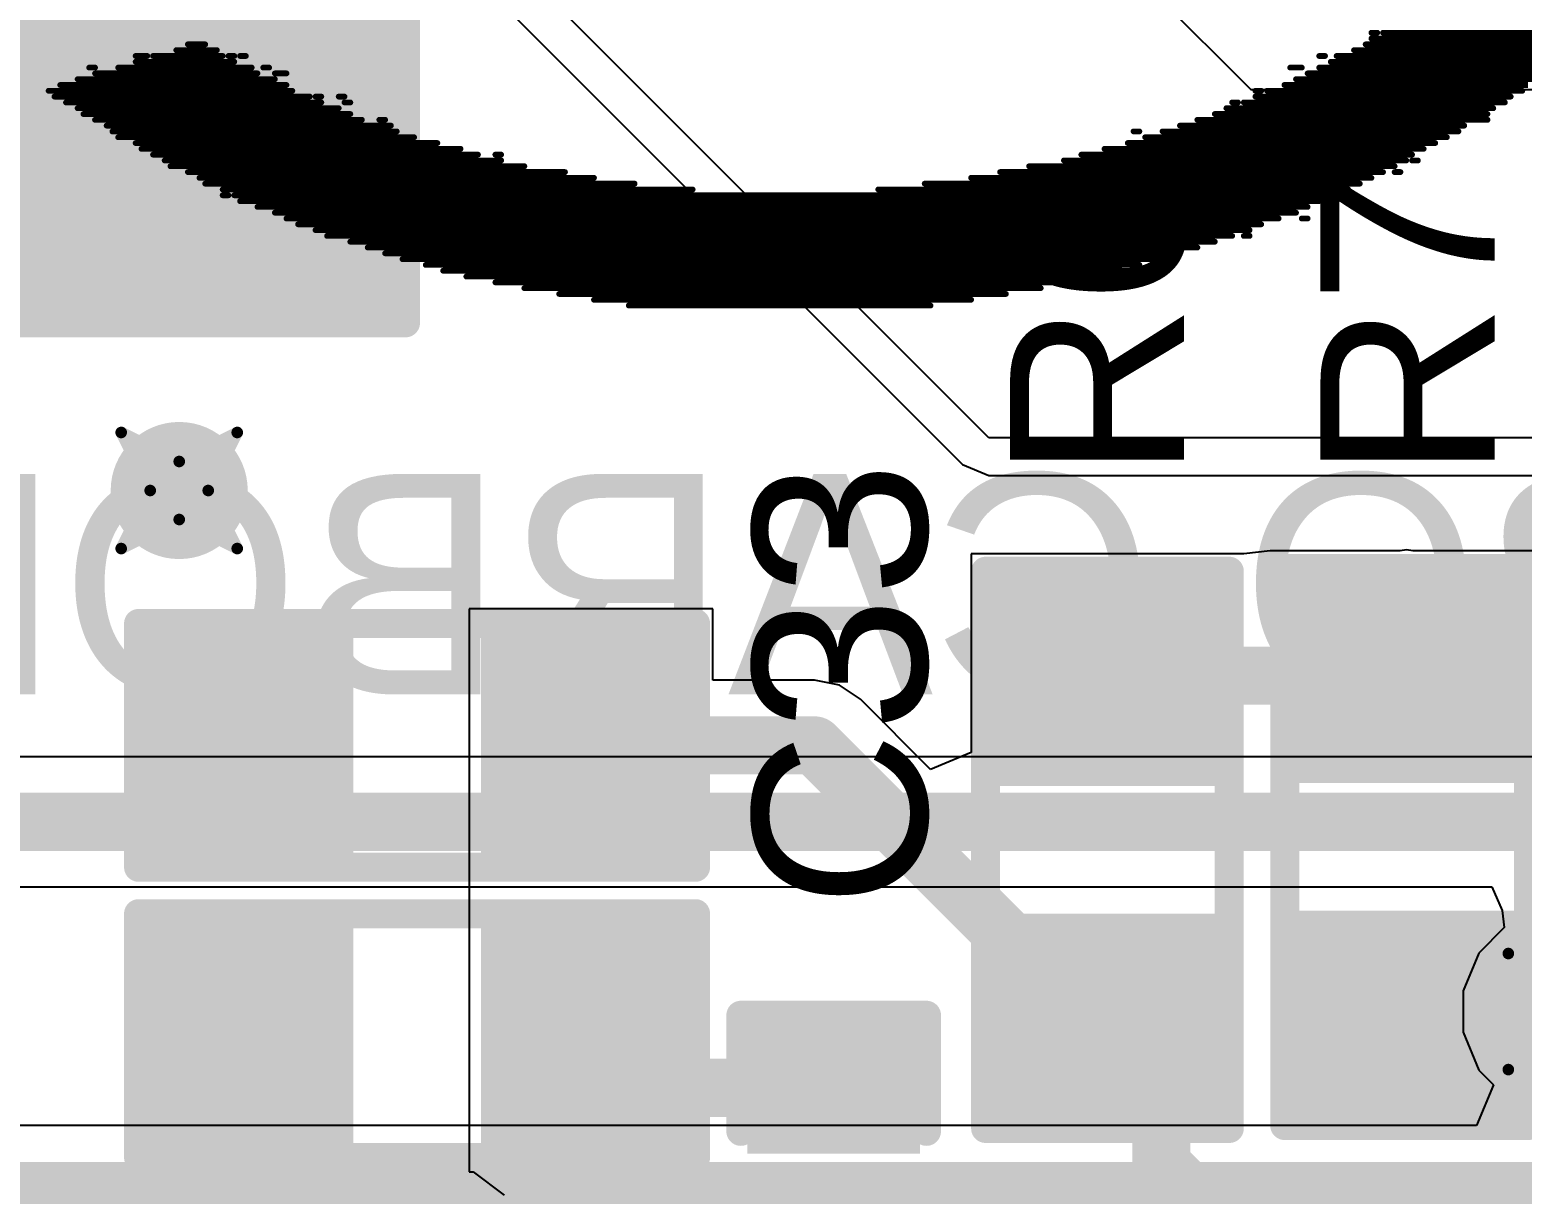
# Model space of a CAD drawing. Header units: inches. Extents: x -5 to 247, y -53 to 67.
# Drawn here: x 30.79 to 37.32, y -26.04 to -20.94 of the extents above; entities that cross this region are included whole.
import ezdxf

# ---------------------------------------------------------------- set-up
doc = ezdxf.new("R2010")
doc.units = ezdxf.units.IN
for name, color, linetype in [('Board Outline', 216, 'Continuous'), ('Bottom Layer', 5, 'Continuous'), ('Bottom Overlay', 54, 'Continuous'), ('Drill Drawing', 1, 'Continuous'), ('Top Layer', 1, 'Continuous'), ('Top Overlay', 2, 'Continuous'), ('Top Paste', 8, 'Continuous'), ('Top Solder', 216, 'Continuous'), ('Via Holes', 16, 'Continuous')]:
    doc.layers.add(name, color=color, linetype=linetype)
doc.styles.add('Arial', font='', dxfattribs={"height": 0.2})
doc.styles.get('Arial').set_extended_font_data('Arial')

# ---------------------------------------------------------------- blocks, each defined once
blk = doc.blocks.new('R___0603_19')
at = {"layer": 'Top Layer'}
for points in [[(-0.381, 0.4445), (-0.381, -0.4445), (-1.143, -0.4445), (-1.143, 0.4445)], [(1.143, 0.4445), (1.143, -0.4445), (0.381, -0.4445), (0.381, 0.4445)]]:
    blk.add_hatch(color=1, dxfattribs=at).paths.add_polyline_path(points)
at = {"layer": 'Top Paste'}
for points in [[(-0.381, 0.4445), (-0.381, -0.4445), (-1.143, -0.4445), (-1.143, 0.4445)], [(1.143, 0.4445), (1.143, -0.4445), (0.381, -0.4445), (0.381, 0.4445)]]:
    blk.add_hatch(color=8, dxfattribs=at).paths.add_polyline_path(points)
at = {"layer": 'Top Solder'}
for points in [[(-0.2794, 0.5461), (-0.2794, -0.5461), (-1.2446, -0.5461), (-1.2446, 0.5461)], [(1.2446, 0.5461), (1.2446, -0.5461), (0.2794, -0.5461), (0.2794, 0.5461)]]:
    blk.add_hatch(color=216, dxfattribs=at).paths.add_polyline_path(points)
at = {"layer": 'Top Overlay', "const_width": 0.127}
for points in [[(-1.2192, 0.5334), (-1.2192, -0.5334)], [(1.2192, 0.5334), (-1.2192, 0.5334)], [(1.2192, 0.5334), (1.2192, -0.5334)], [(1.2192, -0.5334), (-1.2192, -0.5334)]]:
    blk.add_lwpolyline(points, dxfattribs=at)
at = {"layer": 'Top Overlay', "const_width": 0.0635}
for points in [[(-1.25095, 0.5334, 1), (-1.18745, 0.5334, 1)], [(-1.25095, 0.5334, 1), (-1.18745, 0.5334, 1)], [(1.18745, 0.5334, 1), (1.25095, 0.5334, 1)], [(1.18745, 0.5334, 1), (1.25095, 0.5334, 1)], [(-1.25095, -0.5334, 1), (-1.18745, -0.5334, 1)], [(-1.25095, -0.5334, 1), (-1.18745, -0.5334, 1)], [(1.18745, -0.5334, 1), (1.25095, -0.5334, 1)], [(1.18745, -0.5334, 1), (1.25095, -0.5334, 1)]]:
    blk.add_lwpolyline(points, format="xyb", close=True, dxfattribs=at)
blk = doc.blocks.new('R___0603_32')
at = {"layer": 'Top Layer'}
for points in [[(-0.381, 0.4445), (-0.381, -0.4445), (-1.143, -0.4445), (-1.143, 0.4445)], [(1.143, 0.4445), (1.143, -0.4445), (0.381, -0.4445), (0.381, 0.4445)]]:
    blk.add_hatch(color=1, dxfattribs=at).paths.add_polyline_path(points)
at = {"layer": 'Top Paste'}
for points in [[(-0.381, 0.4445), (-0.381, -0.4445), (-1.143, -0.4445), (-1.143, 0.4445)], [(1.143, 0.4445), (1.143, -0.4445), (0.381, -0.4445), (0.381, 0.4445)]]:
    blk.add_hatch(color=8, dxfattribs=at).paths.add_polyline_path(points)
at = {"layer": 'Top Solder'}
for points in [[(-0.2794, 0.5461), (-0.2794, -0.5461), (-1.2446, -0.5461), (-1.2446, 0.5461)], [(1.2446, 0.5461), (1.2446, -0.5461), (0.2794, -0.5461), (0.2794, 0.5461)]]:
    blk.add_hatch(color=216, dxfattribs=at).paths.add_polyline_path(points)
at = {"layer": 'Top Overlay', "const_width": 0.127}
for points in [[(-1.2192, -0.5334), (-1.2192, 0.5334)], [(1.2192, 0.5334), (-1.2192, 0.5334)], [(1.2192, -0.5334), (1.2192, 0.5334)], [(1.2192, -0.5334), (-1.2192, -0.5334)]]:
    blk.add_lwpolyline(points, dxfattribs=at)
at = {"layer": 'Top Overlay', "const_width": 0.0635}
for points in [[(-1.25095, 0.5334, 1), (-1.18745, 0.5334, 1)], [(-1.25095, 0.5334, 1), (-1.18745, 0.5334, 1)], [(1.18745, 0.5334, 1), (1.25095, 0.5334, 1)], [(1.18745, 0.5334, 1), (1.25095, 0.5334, 1)], [(-1.25095, -0.5334, 1), (-1.18745, -0.5334, 1)], [(-1.25095, -0.5334, 1), (-1.18745, -0.5334, 1)], [(1.18745, -0.5334, 1), (1.25095, -0.5334, 1)], [(1.18745, -0.5334, 1), (1.25095, -0.5334, 1)]]:
    blk.add_lwpolyline(points, format="xyb", close=True, dxfattribs=at)
blk = doc.blocks.new('R___0603_33')
at = {"layer": 'Top Layer'}
for points in [[(-0.381, 0.4445), (-0.381, -0.4445), (-1.143, -0.4445), (-1.143, 0.4445)], [(1.143, 0.4445), (1.143, -0.4445), (0.381, -0.4445), (0.381, 0.4445)]]:
    blk.add_hatch(color=1, dxfattribs=at).paths.add_polyline_path(points)
at = {"layer": 'Top Paste'}
for points in [[(-0.381, 0.4445), (-0.381, -0.4445), (-1.143, -0.4445), (-1.143, 0.4445)], [(1.143, 0.4445), (1.143, -0.4445), (0.381, -0.4445), (0.381, 0.4445)]]:
    blk.add_hatch(color=8, dxfattribs=at).paths.add_polyline_path(points)
at = {"layer": 'Top Solder'}
for points in [[(-0.2794, 0.5461), (-0.2794, -0.5461), (-1.2446, -0.5461), (-1.2446, 0.5461)], [(1.2446, 0.5461), (1.2446, -0.5461), (0.2794, -0.5461), (0.2794, 0.5461)]]:
    blk.add_hatch(color=216, dxfattribs=at).paths.add_polyline_path(points)
at = {"layer": 'Top Overlay', "const_width": 0.127}
for points in [[(-1.2192, 0.5334), (-1.2192, -0.5334)], [(-1.2192, 0.5334), (1.2192, 0.5334)], [(1.2192, 0.5334), (1.2192, -0.5334)], [(-1.2192, -0.5334), (1.2192, -0.5334)]]:
    blk.add_lwpolyline(points, dxfattribs=at)
at = {"layer": 'Top Overlay', "const_width": 0.0635}
for points in [[(-1.25095, 0.5334, 1), (-1.18745, 0.5334, 1)], [(-1.25095, 0.5334, 1), (-1.18745, 0.5334, 1)], [(1.18745, 0.5334, 1), (1.25095, 0.5334, 1)], [(1.18745, 0.5334, 1), (1.25095, 0.5334, 1)], [(-1.25095, -0.5334, 1), (-1.18745, -0.5334, 1)], [(-1.25095, -0.5334, 1), (-1.18745, -0.5334, 1)], [(1.18745, -0.5334, 1), (1.25095, -0.5334, 1)], [(1.18745, -0.5334, 1), (1.25095, -0.5334, 1)]]:
    blk.add_lwpolyline(points, format="xyb", close=True, dxfattribs=at)
blk = doc.blocks.new('R___0603_34')
at = {"layer": 'Top Layer'}
for points in [[(-0.381, 0.4445), (-0.381, -0.4445), (-1.143, -0.4445), (-1.143, 0.4445)], [(1.143, 0.4445), (1.143, -0.4445), (0.381, -0.4445), (0.381, 0.4445)]]:
    blk.add_hatch(color=1, dxfattribs=at).paths.add_polyline_path(points)
at = {"layer": 'Top Paste'}
for points in [[(-0.381, 0.4445), (-0.381, -0.4445), (-1.143, -0.4445), (-1.143, 0.4445)], [(1.143, 0.4445), (1.143, -0.4445), (0.381, -0.4445), (0.381, 0.4445)]]:
    blk.add_hatch(color=8, dxfattribs=at).paths.add_polyline_path(points)
at = {"layer": 'Top Solder'}
for points in [[(-0.2794, 0.5461), (-0.2794, -0.5461), (-1.2446, -0.5461), (-1.2446, 0.5461)], [(1.2446, 0.5461), (1.2446, -0.5461), (0.2794, -0.5461), (0.2794, 0.5461)]]:
    blk.add_hatch(color=216, dxfattribs=at).paths.add_polyline_path(points)
at = {"layer": 'Top Overlay', "const_width": 0.127}
for points in [[(-1.2192, 0.5334), (-1.2192, -0.5334)], [(1.2192, 0.5334), (-1.2192, 0.5334)], [(1.2192, 0.5334), (1.2192, -0.5334)], [(1.2192, -0.5334), (-1.2192, -0.5334)]]:
    blk.add_lwpolyline(points, dxfattribs=at)
at = {"layer": 'Top Overlay', "const_width": 0.0635}
for points in [[(-1.25095, 0.5334, 1), (-1.18745, 0.5334, 1)], [(-1.25095, 0.5334, 1), (-1.18745, 0.5334, 1)], [(1.18745, 0.5334, 1), (1.25095, 0.5334, 1)], [(1.18745, 0.5334, 1), (1.25095, 0.5334, 1)], [(-1.25095, -0.5334, 1), (-1.18745, -0.5334, 1)], [(-1.25095, -0.5334, 1), (-1.18745, -0.5334, 1)], [(1.18745, -0.5334, 1), (1.25095, -0.5334, 1)], [(1.18745, -0.5334, 1), (1.25095, -0.5334, 1)]]:
    blk.add_lwpolyline(points, format="xyb", close=True, dxfattribs=at)
blk = doc.blocks.new('C___0402_43')
at = {"layer": 'Top Layer'}
for points in [[(-0.6985, -0.3175), (-0.6985, 0.3175), (-0.2413, 0.3175), (-0.2413, -0.3175)], [(0.2413, -0.3175), (0.2413, 0.3175), (0.6985, 0.3175), (0.6985, -0.3175)]]:
    blk.add_hatch(color=1, dxfattribs=at).paths.add_polyline_path(points)
at = {"layer": 'Top Paste'}
for points in [[(-0.6985, -0.3175), (-0.6985, 0.3175), (-0.2413, 0.3175), (-0.2413, -0.3175)], [(0.2413, -0.3175), (0.2413, 0.3175), (0.6985, 0.3175), (0.6985, -0.3175)]]:
    blk.add_hatch(color=8, dxfattribs=at).paths.add_polyline_path(points)
at = {"layer": 'Top Solder'}
for points in [[(-0.7585, -0.3775), (-0.7585, 0.3775), (-0.1813, 0.3775), (-0.1813, -0.3775)], [(0.1813, -0.3775), (0.1813, 0.3775), (0.7585, 0.3775), (0.7585, -0.3775)]]:
    blk.add_hatch(color=216, dxfattribs=at).paths.add_polyline_path(points)
at = {"layer": 'Top Overlay', "const_width": 0.127}
for points in [[(-0.7874, 0.4064), (-0.2794, 0.4064)], [(-0.7874, 0.4064), (-0.7874, -0.4064)], [(0.2794, 0.4064), (0.7874, 0.4064)], [(0.7874, 0.4064), (0.7874, -0.4064)], [(-0.7874, -0.4064), (-0.2794, -0.4064)], [(0.2794, -0.4064), (0.7874, -0.4064)]]:
    blk.add_lwpolyline(points, dxfattribs=at)
at = {"layer": 'Top Overlay', "const_width": 0.0635}
for points in [[(-0.8191, 0.4064, 1), (-0.7556, 0.4064, 1)], [(-0.8191, 0.4064, 1), (-0.7556, 0.4064, 1)], [(-0.3111, 0.4064, 1), (-0.2477, 0.4064, 1)], [(0.2477, 0.4064, 1), (0.3111, 0.4064, 1)], [(0.7556, 0.4064, 1), (0.8191, 0.4064, 1)], [(0.7556, 0.4064, 1), (0.8191, 0.4064, 1)], [(-0.8191, -0.4064, 1), (-0.7556, -0.4064, 1)], [(-0.8191, -0.4064, 1), (-0.7556, -0.4064, 1)], [(-0.3111, -0.4064, 1), (-0.2477, -0.4064, 1)], [(0.2477, -0.4064, 1), (0.3111, -0.4064, 1)], [(0.7556, -0.4064, 1), (0.8191, -0.4064, 1)], [(0.7556, -0.4064, 1), (0.8191, -0.4064, 1)]]:
    blk.add_lwpolyline(points, format="xyb", close=True, dxfattribs=at)
blk = doc.blocks.new('C___1206_51')
at = {"layer": 'Top Layer'}
for points in [[(-2.032, 0.889), (-0.508, 0.889), (-0.508, -0.889), (-2.032, -0.889)], [(0.508, 0.889), (2.032, 0.889), (2.032, -0.889), (0.508, -0.889)]]:
    blk.add_hatch(color=1, dxfattribs=at).paths.add_polyline_path(points)
at = {"layer": 'Top Paste'}
for points in [[(-2.032, 0.889), (-0.508, 0.889), (-0.508, -0.889), (-2.032, -0.889)], [(0.508, 0.889), (2.032, 0.889), (2.032, -0.889), (0.508, -0.889)]]:
    blk.add_hatch(color=8, dxfattribs=at).paths.add_polyline_path(points)
at = {"layer": 'Top Solder'}
for points in [[(-2.1336, 0.9906), (-0.4064, 0.9906), (-0.4064, -0.9906), (-2.1336, -0.9906)], [(0.4064, 0.9906), (2.1336, 0.9906), (2.1336, -0.9906), (0.4064, -0.9906)]]:
    blk.add_hatch(color=216, dxfattribs=at).paths.add_polyline_path(points)
at = {"layer": 'Top Overlay', "const_width": 0.127}
for points in [[(-2.1336, 0.9906), (-0.6096, 0.9906)], [(-2.1336, 0.9906), (-2.1336, -0.9906)], [(0.6096, 0.9906), (2.1336, 0.9906)], [(2.1336, 0.9906), (2.1336, -0.9906)], [(-2.1336, -0.9906), (-0.6096, -0.9906)], [(0.6096, -0.9906), (2.1336, -0.9906)]]:
    blk.add_lwpolyline(points, dxfattribs=at)
at = {"layer": 'Top Overlay', "const_width": 0.0635}
for points in [[(-2.16535, 0.9906, 1), (-2.10185, 0.9906, 1)], [(-2.16535, 0.9906, 1), (-2.10185, 0.9906, 1)], [(-0.64135, 0.9906, 1), (-0.57785, 0.9906, 1)], [(0.57785, 0.9906, 1), (0.64135, 0.9906, 1)], [(2.10185, 0.9906, 1), (2.16535, 0.9906, 1)], [(2.10185, 0.9906, 1), (2.16535, 0.9906, 1)], [(-2.16535, -0.9906, 1), (-2.10185, -0.9906, 1)], [(-2.16535, -0.9906, 1), (-2.10185, -0.9906, 1)], [(-0.64135, -0.9906, 1), (-0.57785, -0.9906, 1)], [(0.57785, -0.9906, 1), (0.64135, -0.9906, 1)], [(2.10185, -0.9906, 1), (2.16535, -0.9906, 1)], [(2.10185, -0.9906, 1), (2.16535, -0.9906, 1)]]:
    blk.add_lwpolyline(points, format="xyb", close=True, dxfattribs=at)

msp = doc.modelspace()

# ---------------------------------------------------------------- hatches: boundary and pattern name
at = {"layer": 'Bottom Layer'}
h = msp.add_hatch(color=5, dxfattribs=at)
edge = h.paths.add_edge_path()
edge.add_arc((31.443, -22.9594), 0.3, 0, 360)
h = msp.add_hatch(color=5, dxfattribs=at)
edge = h.paths.add_edge_path()
edge.add_arc((37.5158, -25.2396), 0.3, 0, 360)
at = {"layer": 'Top Layer'}
h = msp.add_hatch(color=1, dxfattribs=at)
edge = h.paths.add_edge_path()
edge.add_arc((31.443, -22.9594), 0.3, 0, 360)
msp.add_hatch(color=1, dxfattribs=at).paths.add_polyline_path([(36.3717, -25.6622), (38.8217, -25.6622), (38.8217, -24.9002), (36.3717, -24.9002)])
h = msp.add_hatch(color=1, dxfattribs=at)
edge = h.paths.add_edge_path()
edge.add_arc((37.5158, -25.2396), 0.3, 0, 360)
at = {"layer": 'Via Holes'}
h = msp.add_hatch(color=7, dxfattribs=at)
edge = h.paths.add_edge_path()
edge.add_arc((31.443, -22.9594), 0.15, 0, 360)

# ---------------------------------------------------------------- linework, layer by layer
at = {"layer": 'Board Outline', "const_width": 0.254}
msp.add_lwpolyline([(49.772, 6.3476, -0.6504), (32.1175, -53.0547)], format="xyb", dxfattribs=at)
at = {"layer": 'Bottom Layer'}
for p, q in [((41.5297, -24.1245), (18.286, -24.1245)), ((18.404, -24.6943), (37.189, -24.6943)), ((37.189, -24.6943), (37.2341, -24.7977)), ((37.2341, -24.7977), (37.2436, -24.8721)), ((37.2436, -24.8721), (37.1323, -24.9834)), ((37.1323, -24.9834), (37.0634, -25.1496)), ((37.0634, -25.1496), (37.0634, -25.3296)), ((37.0634, -25.3296), (37.1323, -25.4959)), ((37.1323, -25.4959), (37.1963, -25.5599)), ((37.1963, -25.5599), (37.1226, -25.7377)), ((37.1226, -25.7377), (19.0268, -25.7377))]:
    msp.add_line(p, q, dxfattribs=at)
for points, const_width in [([(18.286, -24.4094), (41.8846, -24.4094)], 0.254), ([(19.0268, -26.1521), (43.2079, -26.1521)], 0.508)]:
    msp.add_lwpolyline(points, dxfattribs=dict(at, const_width=const_width))
at = {"layer": 'Bottom Overlay', "const_width": 0.0254}
for points in [[(36.6625, -20.9562), (36.6879, -20.9562)], [(36.6625, -20.9816), (37.6277, -20.9816)], [(36.7133, -20.9562), (37.6785, -20.9562)], [(31.4301, -21.0324), (31.6079, -21.0324)], [(31.4809, -21.007), (31.5571, -21.007)], [(36.5863, -21.0324), (37.5769, -21.0324)], [(36.6371, -21.007), (37.6023, -21.007)], [(31.0491, -21.1086), (31.0745, -21.1086)], [(31.1761, -21.1086), (31.7603, -21.1086)], [(31.2523, -21.0578), (31.3031, -21.0578)], [(31.2523, -21.0832), (31.6841, -21.0832)], [(31.3285, -21.0578), (31.6333, -21.0578)], [(31.6587, -21.0578), (31.6841, -21.0578)], [(31.7095, -21.0578), (31.7349, -21.0578)], [(31.8111, -21.1086), (31.8365, -21.1086)], [(36.3069, -21.1086), (36.3577, -21.1086)], [(36.4339, -21.0578), (36.4593, -21.0578)], [(36.4339, -21.1086), (37.4753, -21.1086)], [(36.4847, -21.0832), (37.5007, -21.0832)], [(36.5101, -21.0578), (37.5261, -21.0578)], [(30.9983, -21.1594), (31.8619, -21.1594)], [(31.0745, -21.134), (31.7857, -21.134)], [(31.8619, -21.134), (31.9127, -21.134)], [(36.3323, -21.1594), (37.3991, -21.1594)], [(36.3831, -21.134), (37.4245, -21.134)], [(30.8713, -21.2102), (31.9381, -21.2102)], [(30.8967, -21.2356), (32.0143, -21.2356)], [(30.9221, -21.1848), (31.9127, -21.1848)], [(32.0397, -21.2356), (32.0651, -21.2356)], [(32.1413, -21.2356), (32.1667, -21.2356)], [(36.1545, -21.2102), (36.1799, -21.2102)], [(36.1545, -21.2356), (37.2721, -21.2356)], [(36.2053, -21.2102), (37.3229, -21.2102)], [(36.2815, -21.1848), (37.3483, -21.1848)], [(30.9475, -21.261), (32.0651, -21.261)], [(30.9983, -21.2864), (32.1413, -21.2864)], [(32.1667, -21.261), (32.1921, -21.261)], [(36.0275, -21.2864), (37.1959, -21.2864)], [(36.0529, -21.261), (36.0783, -21.261)], [(36.1037, -21.261), (37.2467, -21.261)], [(31.0237, -21.3118), (32.1921, -21.3118)], [(31.0745, -21.3372), (32.2429, -21.3372)], [(31.1253, -21.3626), (32.3699, -21.3626)], [(32.3191, -21.3372), (32.3445, -21.3372)], [(35.8243, -21.3626), (37.0689, -21.3626)], [(35.9005, -21.3372), (37.1705, -21.3372)], [(35.9767, -21.3118), (37.1705, -21.3118)], [(31.1507, -21.388), (32.3953, -21.388)], [(31.1761, -21.4134), (32.4715, -21.4134)], [(31.2523, -21.4388), (32.5731, -21.4388)], [(35.5957, -21.4388), (36.9419, -21.4388)], [(35.6211, -21.388), (35.6465, -21.388)], [(35.6719, -21.4134), (36.9927, -21.4134)], [(35.7481, -21.388), (37.0435, -21.388)], [(31.2777, -21.4642), (32.6747, -21.4642)], [(31.3285, -21.4896), (32.7509, -21.4896)], [(32.8271, -21.4896), (32.8525, -21.4896)], [(35.3925, -21.4896), (36.8403, -21.4896)], [(35.4941, -21.4642), (36.8911, -21.4642)], [(31.3793, -21.515), (32.8525, -21.515)], [(31.4047, -21.5404), (32.9541, -21.5404)], [(31.4809, -21.5658), (33.1319, -21.5658)], [(35.0369, -21.5658), (36.7133, -21.5658)], [(35.1639, -21.5404), (36.7641, -21.5404)], [(35.3163, -21.515), (36.8149, -21.515)], [(36.7641, -21.5658), (36.7895, -21.5658)], [(36.8403, -21.515), (36.8657, -21.515)], [(31.5317, -21.5912), (33.2589, -21.5912)], [(31.5571, -21.6166), (33.4367, -21.6166)], [(34.7067, -21.6166), (36.6117, -21.6166)], [(34.9099, -21.5912), (36.6625, -21.5912)], [(31.6333, -21.642), (33.6907, -21.642)], [(31.6333, -21.6674), (31.6587, -21.6674)], [(31.6841, -21.6674), (36.4847, -21.6674)], [(31.7095, -21.6928), (36.4339, -21.6928)], [(34.5035, -21.642), (36.5609, -21.642)], [(36.4847, -21.6928), (36.5101, -21.6928)], [(31.7857, -21.7182), (36.3831, -21.7182)], [(31.8619, -21.7436), (36.3323, -21.7436)], [(31.9127, -21.769), (36.2561, -21.769)], [(31.9635, -21.7944), (36.1799, -21.7944)], [(32.0397, -21.8198), (36.1291, -21.8198)], [(36.3577, -21.769), (36.3831, -21.769)], [(32.0905, -21.8452), (36.0529, -21.8452)], [(32.1921, -21.8706), (35.9767, -21.8706)], [(32.2683, -21.896), (35.9005, -21.896)], [(36.1037, -21.8452), (36.1291, -21.8452)], [(32.3445, -21.9214), (35.8243, -21.9214)], [(32.4207, -21.9468), (35.7481, -21.9468)], [(32.5223, -21.9722), (35.6465, -21.9722)], [(32.5985, -21.9976), (35.5703, -21.9976)], [(32.7001, -22.023), (35.4687, -22.023)], [(35.6973, -21.9722), (35.7227, -21.9722)], [(32.8271, -22.0484), (35.3671, -22.0484)], [(32.9541, -22.0738), (35.2147, -22.0738)], [(33.1065, -22.0992), (35.0623, -22.0992)], [(33.2589, -22.1246), (34.9099, -22.1246)], [(33.4113, -22.15), (34.7321, -22.15)]]:
    msp.add_lwpolyline(points, dxfattribs=at)
at = {"layer": 'Bottom Overlay', "const_width": 0.0127}
for points in [[(36.6561, -20.9562, 1), (36.6688, -20.9562, 1)], [(36.6561, -20.9816, 1), (36.6688, -20.9816, 1)], [(36.6815, -20.9562, 1), (36.6942, -20.9562, 1)], [(36.7069, -20.9562, 1), (36.7196, -20.9562, 1)], [(31.4237, -21.0324, 1), (31.4364, -21.0324, 1)], [(31.4745, -21.007, 1), (31.4872, -21.007, 1)], [(31.5507, -21.007, 1), (31.5634, -21.007, 1)], [(31.6015, -21.0324, 1), (31.6142, -21.0324, 1)], [(36.5799, -21.0324, 1), (36.5926, -21.0324, 1)], [(36.6307, -21.007, 1), (36.6434, -21.007, 1)], [(31.0427, -21.1086, 1), (31.0554, -21.1086, 1)], [(31.0681, -21.1086, 1), (31.0808, -21.1086, 1)], [(31.1697, -21.1086, 1), (31.1824, -21.1086, 1)], [(31.2459, -21.0578, 1), (31.2586, -21.0578, 1)], [(31.2459, -21.0832, 1), (31.2586, -21.0832, 1)], [(31.2967, -21.0578, 1), (31.3094, -21.0578, 1)], [(31.3221, -21.0578, 1), (31.3348, -21.0578, 1)], [(31.6269, -21.0578, 1), (31.6396, -21.0578, 1)], [(31.6523, -21.0578, 1), (31.665, -21.0578, 1)], [(31.6777, -21.0578, 1), (31.6904, -21.0578, 1)], [(31.6777, -21.0832, 1), (31.6904, -21.0832, 1)], [(31.7031, -21.0578, 1), (31.7158, -21.0578, 1)], [(31.7285, -21.0578, 1), (31.7412, -21.0578, 1)], [(31.7539, -21.1086, 1), (31.7666, -21.1086, 1)], [(31.8047, -21.1086, 1), (31.8174, -21.1086, 1)], [(31.8301, -21.1086, 1), (31.8428, -21.1086, 1)], [(36.3005, -21.1086, 1), (36.3132, -21.1086, 1)], [(36.3513, -21.1086, 1), (36.364, -21.1086, 1)], [(36.4275, -21.0578, 1), (36.4402, -21.0578, 1)], [(36.4275, -21.1086, 1), (36.4402, -21.1086, 1)], [(36.4529, -21.0578, 1), (36.4656, -21.0578, 1)], [(36.4783, -21.0832, 1), (36.491, -21.0832, 1)], [(36.5037, -21.0578, 1), (36.5164, -21.0578, 1)], [(30.9919, -21.1594, 1), (31.0046, -21.1594, 1)], [(31.0681, -21.134, 1), (31.0808, -21.134, 1)], [(31.7793, -21.134, 1), (31.792, -21.134, 1)], [(31.8555, -21.134, 1), (31.8682, -21.134, 1)], [(31.8555, -21.1594, 1), (31.8682, -21.1594, 1)], [(31.9063, -21.134, 1), (31.919, -21.134, 1)], [(36.3259, -21.1594, 1), (36.3386, -21.1594, 1)], [(36.3767, -21.134, 1), (36.3894, -21.134, 1)], [(30.8649, -21.2102, 1), (30.8776, -21.2102, 1)], [(30.8903, -21.2356, 1), (30.903, -21.2356, 1)], [(30.9157, -21.1848, 1), (30.9284, -21.1848, 1)], [(31.9063, -21.1848, 1), (31.919, -21.1848, 1)], [(31.9317, -21.2102, 1), (31.9444, -21.2102, 1)], [(32.0079, -21.2356, 1), (32.0206, -21.2356, 1)], [(32.0333, -21.2356, 1), (32.046, -21.2356, 1)], [(32.0587, -21.2356, 1), (32.0714, -21.2356, 1)], [(32.1349, -21.2356, 1), (32.1476, -21.2356, 1)], [(32.1603, -21.2356, 1), (32.173, -21.2356, 1)], [(36.1481, -21.2102, 1), (36.1608, -21.2102, 1)], [(36.1481, -21.2356, 1), (36.1608, -21.2356, 1)], [(36.1735, -21.2102, 1), (36.1862, -21.2102, 1)], [(36.1989, -21.2102, 1), (36.2116, -21.2102, 1)], [(36.2751, -21.1848, 1), (36.2878, -21.1848, 1)], [(37.2657, -21.2356, 1), (37.2784, -21.2356, 1)], [(37.3165, -21.2102, 1), (37.3292, -21.2102, 1)], [(30.9411, -21.261, 1), (30.9538, -21.261, 1)], [(30.9919, -21.2864, 1), (31.0046, -21.2864, 1)], [(32.0587, -21.261, 1), (32.0714, -21.261, 1)], [(32.1349, -21.2864, 1), (32.1476, -21.2864, 1)], [(32.1603, -21.261, 1), (32.173, -21.261, 1)], [(32.1857, -21.261, 1), (32.1984, -21.261, 1)], [(36.0211, -21.2864, 1), (36.0338, -21.2864, 1)], [(36.0465, -21.261, 1), (36.0592, -21.261, 1)], [(36.0719, -21.261, 1), (36.0846, -21.261, 1)], [(36.0973, -21.261, 1), (36.11, -21.261, 1)], [(37.1895, -21.2864, 1), (37.2022, -21.2864, 1)], [(37.2403, -21.261, 1), (37.253, -21.261, 1)], [(31.0173, -21.3118, 1), (31.03, -21.3118, 1)], [(31.0681, -21.3372, 1), (31.0808, -21.3372, 1)], [(31.1189, -21.3626, 1), (31.1316, -21.3626, 1)], [(32.1857, -21.3118, 1), (32.1984, -21.3118, 1)], [(32.2365, -21.3372, 1), (32.2492, -21.3372, 1)], [(32.3127, -21.3372, 1), (32.3254, -21.3372, 1)], [(32.3381, -21.3372, 1), (32.3508, -21.3372, 1)], [(32.3635, -21.3626, 1), (32.3762, -21.3626, 1)], [(35.8179, -21.3626, 1), (35.8306, -21.3626, 1)], [(35.8941, -21.3372, 1), (35.9068, -21.3372, 1)], [(35.9703, -21.3118, 1), (35.983, -21.3118, 1)], [(37.0625, -21.3626, 1), (37.0752, -21.3626, 1)], [(37.1641, -21.3118, 1), (37.1768, -21.3118, 1)], [(37.1641, -21.3372, 1), (37.1768, -21.3372, 1)], [(31.1443, -21.388, 1), (31.157, -21.388, 1)], [(31.1697, -21.4134, 1), (31.1824, -21.4134, 1)], [(31.2459, -21.4388, 1), (31.2586, -21.4388, 1)], [(32.3889, -21.388, 1), (32.4016, -21.388, 1)], [(32.4651, -21.4134, 1), (32.4778, -21.4134, 1)], [(32.5667, -21.4388, 1), (32.5794, -21.4388, 1)], [(35.5893, -21.4388, 1), (35.602, -21.4388, 1)], [(35.6147, -21.388, 1), (35.6274, -21.388, 1)], [(35.6401, -21.388, 1), (35.6528, -21.388, 1)], [(35.6655, -21.4134, 1), (35.6782, -21.4134, 1)], [(35.7417, -21.388, 1), (35.7544, -21.388, 1)], [(36.9355, -21.4388, 1), (36.9482, -21.4388, 1)], [(36.9863, -21.4134, 1), (36.999, -21.4134, 1)], [(37.0371, -21.388, 1), (37.0498, -21.388, 1)], [(31.2713, -21.4642, 1), (31.284, -21.4642, 1)], [(31.3221, -21.4896, 1), (31.3348, -21.4896, 1)], [(32.6683, -21.4642, 1), (32.681, -21.4642, 1)], [(32.7445, -21.4896, 1), (32.7572, -21.4896, 1)], [(32.8207, -21.4896, 1), (32.8334, -21.4896, 1)], [(32.8461, -21.4896, 1), (32.8588, -21.4896, 1)], [(35.3861, -21.4896, 1), (35.3988, -21.4896, 1)], [(35.4877, -21.4642, 1), (35.5004, -21.4642, 1)], [(36.8339, -21.4896, 1), (36.8466, -21.4896, 1)], [(36.8847, -21.4642, 1), (36.8974, -21.4642, 1)], [(31.3729, -21.515, 1), (31.3856, -21.515, 1)], [(31.3983, -21.5404, 1), (31.411, -21.5404, 1)], [(31.4745, -21.5658, 1), (31.4872, -21.5658, 1)], [(32.8461, -21.515, 1), (32.8588, -21.515, 1)], [(32.9477, -21.5404, 1), (32.9604, -21.5404, 1)], [(33.1255, -21.5658, 1), (33.1382, -21.5658, 1)], [(35.0305, -21.5658, 1), (35.0432, -21.5658, 1)], [(35.1575, -21.5404, 1), (35.1702, -21.5404, 1)], [(35.3099, -21.515, 1), (35.3226, -21.515, 1)], [(36.7069, -21.5658, 1), (36.7196, -21.5658, 1)], [(36.7577, -21.5404, 1), (36.7704, -21.5404, 1)], [(36.7577, -21.5658, 1), (36.7704, -21.5658, 1)], [(36.7831, -21.5658, 1), (36.7958, -21.5658, 1)], [(36.8085, -21.515, 1), (36.8212, -21.515, 1)], [(36.8339, -21.515, 1), (36.8466, -21.515, 1)], [(36.8593, -21.515, 1), (36.872, -21.515, 1)], [(31.5253, -21.5912, 1), (31.538, -21.5912, 1)], [(31.5507, -21.6166, 1), (31.5634, -21.6166, 1)], [(33.2525, -21.5912, 1), (33.2652, -21.5912, 1)], [(33.4303, -21.6166, 1), (33.443, -21.6166, 1)], [(34.7003, -21.6166, 1), (34.713, -21.6166, 1)], [(34.9035, -21.5912, 1), (34.9162, -21.5912, 1)], [(36.6053, -21.6166, 1), (36.618, -21.6166, 1)], [(36.6561, -21.5912, 1), (36.6688, -21.5912, 1)], [(31.6269, -21.642, 1), (31.6396, -21.642, 1)], [(31.6269, -21.6674, 1), (31.6396, -21.6674, 1)], [(31.6523, -21.6674, 1), (31.665, -21.6674, 1)], [(31.6777, -21.6674, 1), (31.6904, -21.6674, 1)], [(31.7031, -21.6928, 1), (31.7158, -21.6928, 1)], [(33.6843, -21.642, 1), (33.697, -21.642, 1)], [(34.4971, -21.642, 1), (34.5098, -21.642, 1)], [(36.4275, -21.6928, 1), (36.4402, -21.6928, 1)], [(36.4783, -21.6674, 1), (36.491, -21.6674, 1)], [(36.4783, -21.6928, 1), (36.491, -21.6928, 1)], [(36.5037, -21.6928, 1), (36.5164, -21.6928, 1)], [(36.5545, -21.642, 1), (36.5672, -21.642, 1)], [(31.7793, -21.7182, 1), (31.792, -21.7182, 1)], [(31.8555, -21.7436, 1), (31.8682, -21.7436, 1)], [(36.3259, -21.7436, 1), (36.3386, -21.7436, 1)], [(36.3767, -21.7182, 1), (36.3894, -21.7182, 1)], [(31.9063, -21.769, 1), (31.919, -21.769, 1)], [(31.9571, -21.7944, 1), (31.9698, -21.7944, 1)], [(32.0333, -21.8198, 1), (32.046, -21.8198, 1)], [(36.1227, -21.8198, 1), (36.1354, -21.8198, 1)], [(36.1735, -21.7944, 1), (36.1862, -21.7944, 1)], [(36.2497, -21.769, 1), (36.2624, -21.769, 1)], [(36.3513, -21.769, 1), (36.364, -21.769, 1)], [(36.3767, -21.769, 1), (36.3894, -21.769, 1)], [(32.0841, -21.8452, 1), (32.0968, -21.8452, 1)], [(32.1857, -21.8706, 1), (32.1984, -21.8706, 1)], [(32.2619, -21.896, 1), (32.2746, -21.896, 1)], [(35.8941, -21.896, 1), (35.9068, -21.896, 1)], [(35.9703, -21.8706, 1), (35.983, -21.8706, 1)], [(36.0465, -21.8452, 1), (36.0592, -21.8452, 1)], [(36.0973, -21.8452, 1), (36.11, -21.8452, 1)], [(36.1227, -21.8452, 1), (36.1354, -21.8452, 1)], [(32.3381, -21.9214, 1), (32.3508, -21.9214, 1)], [(32.4143, -21.9468, 1), (32.427, -21.9468, 1)], [(35.7417, -21.9468, 1), (35.7544, -21.9468, 1)], [(35.8179, -21.9214, 1), (35.8306, -21.9214, 1)], [(32.5159, -21.9722, 1), (32.5286, -21.9722, 1)], [(32.5921, -21.9976, 1), (32.6048, -21.9976, 1)], [(32.6937, -22.023, 1), (32.7064, -22.023, 1)], [(35.4623, -22.023, 1), (35.475, -22.023, 1)], [(35.5639, -21.9976, 1), (35.5766, -21.9976, 1)], [(35.6401, -21.9722, 1), (35.6528, -21.9722, 1)], [(35.6909, -21.9722, 1), (35.7036, -21.9722, 1)], [(35.7163, -21.9722, 1), (35.729, -21.9722, 1)], [(32.8207, -22.0484, 1), (32.8334, -22.0484, 1)], [(32.9477, -22.0738, 1), (32.9604, -22.0738, 1)], [(35.2083, -22.0738, 1), (35.221, -22.0738, 1)], [(35.3607, -22.0484, 1), (35.3734, -22.0484, 1)], [(33.1001, -22.0992, 1), (33.1128, -22.0992, 1)], [(33.2525, -22.1246, 1), (33.2652, -22.1246, 1)], [(33.4049, -22.15, 1), (33.4176, -22.15, 1)], [(34.7257, -22.15, 1), (34.7384, -22.15, 1)], [(34.9035, -22.1246, 1), (34.9162, -22.1246, 1)], [(35.0559, -22.0992, 1), (35.0686, -22.0992, 1)]]:
    msp.add_lwpolyline(points, format="xyb", close=True, dxfattribs=at)
at = {"layer": 'Drill Drawing', "const_width": 0.0508}
for points in [[(31.189, -22.7054), (31.443, -22.8324)], [(31.189, -22.7054), (31.316, -22.9594)], [(31.443, -22.8324), (31.697, -22.7054)], [(31.57, -22.9594), (31.697, -22.7054)], [(31.189, -23.2134), (31.316, -22.9594)], [(31.57, -22.9594), (31.697, -23.2134)], [(31.189, -23.2134), (31.443, -23.0864)], [(31.443, -23.0864), (31.697, -23.2134)], [(37.2618, -24.9856), (37.5158, -25.1126)], [(37.2618, -24.9856), (37.3888, -25.2396)], [(37.2618, -25.4936), (37.3888, -25.2396)], [(37.2618, -25.4936), (37.5158, -25.3666)]]:
    msp.add_lwpolyline(points, dxfattribs=at)
at = {"layer": 'Drill Drawing', "const_width": 0.0254}
for points in [[(31.1763, -22.7054, 1), (31.2017, -22.7054, 1)], [(31.1763, -22.7054, 1), (31.2017, -22.7054, 1)], [(31.6843, -22.7054, 1), (31.7097, -22.7054, 1)], [(31.6843, -22.7054, 1), (31.7097, -22.7054, 1)], [(31.4303, -22.8324, 1), (31.4557, -22.8324, 1)], [(31.4303, -22.8324, 1), (31.4557, -22.8324, 1)], [(31.3033, -22.9594, 1), (31.3287, -22.9594, 1)], [(31.3033, -22.9594, 1), (31.3287, -22.9594, 1)], [(31.5573, -22.9594, 1), (31.5827, -22.9594, 1)], [(31.5573, -22.9594, 1), (31.5827, -22.9594, 1)], [(31.4303, -23.0864, 1), (31.4557, -23.0864, 1)], [(31.4303, -23.0864, 1), (31.4557, -23.0864, 1)], [(31.1763, -23.2134, 1), (31.2017, -23.2134, 1)], [(31.1763, -23.2134, 1), (31.2017, -23.2134, 1)], [(31.6843, -23.2134, 1), (31.7097, -23.2134, 1)], [(31.6843, -23.2134, 1), (31.7097, -23.2134, 1)], [(37.2491, -24.9856, 1), (37.2745, -24.9856, 1)], [(37.2491, -24.9856, 1), (37.2745, -24.9856, 1)], [(37.2491, -25.4936, 1), (37.2745, -25.4936, 1)], [(37.2491, -25.4936, 1), (37.2745, -25.4936, 1)]]:
    msp.add_lwpolyline(points, format="xyb", close=True, dxfattribs=at)
at = {"layer": 'Top Layer'}
for p, q in [((32.684, -17.7546), (36.1338, -21.2045)), ((34.9881, -22.7285), (32.2303, -19.9706)), ((32.162, -20.1356), (34.8715, -22.8451)), ((36.1338, -21.2045), (38.8217, -21.2045)), ((38.8217, -22.7285), (34.9881, -22.7285)), ((34.8715, -22.8451), (34.9881, -22.8934)), ((34.9881, -22.8934), (37.4074, -22.8934)), ((36.1038, -23.2365), (34.91, -23.2365)), ((34.91, -23.2365), (34.91, -24.1061)), ((36.2193, -23.2237), (36.1038, -23.2364)), ((36.1038, -23.2364), (36.1038, -23.2365)), ((36.2193, -23.2238), (36.2193, -23.2237)), ((36.2763, -23.2238), (36.2193, -23.2238)), ((36.7886, -23.2238), (36.2763, -23.2238)), ((36.8162, -23.2183), (36.7886, -23.2238)), ((36.8437, -23.2238), (36.8162, -23.2183)), ((37.4074, -23.2238), (36.8437, -23.2238)), ((33.7797, -23.4778), (32.7129, -23.4778)), ((32.7129, -23.4778), (32.7129, -24.57)), ((33.7797, -23.7898), (33.7797, -23.4778)), ((34.2242, -23.7898), (33.7797, -23.7898)), ((34.3332, -23.8115), (34.2242, -23.7898)), ((34.2242, -23.7898), (34.2242, -23.7898)), ((34.4256, -23.8732), (34.3332, -23.8115)), ((34.7322, -24.1798), (34.4256, -23.8732)), ((34.91, -24.1061), (34.7322, -24.1798)), ((32.7129, -24.57), (32.7129, -24.6716)), ((32.7129, -24.6716), (32.7129, -24.8494)), ((32.7129, -24.8494), (32.7129, -25.9416)), ((32.7129, -25.9416), (32.7296, -25.9416)), ((32.7296, -25.9416), (32.8653, -26.0432))]:
    msp.add_line(p, q, dxfattribs=at)
at = {"layer": 'Top Layer', "const_width": 0.254}
for points in [[(36.8035, -23.5159), (36.8162, -23.5032)], [(35.5069, -23.7699), (36.8035, -23.7699)], [(33.2463, -24.0747), (34.2242, -24.0747)], [(34.2242, -24.0747), (35.4434, -25.2939)], [(33.2463, -25.3447), (33.4749, -25.5733)], [(35.5069, -25.2939), (35.7429, -25.5299)], [(35.5069, -25.2939), (35.5704, -25.2939)], [(35.7429, -25.9071), (35.7429, -25.5299)], [(33.4749, -25.5733), (34.3082, -25.5733)], [(35.7429, -25.9071), (37.1943, -27.3584)]]:
    msp.add_lwpolyline(points, dxfattribs=at)
at = {"layer": 'Top Layer', "const_width": 0.127}
for points in [[(36.74, -23.5159, 1), (36.867, -23.5159, 1)], [(36.7527, -23.5032, 1), (36.8797, -23.5032, 1)], [(35.4434, -23.7699, 1), (35.5704, -23.7699, 1)], [(36.74, -23.7699, 1), (36.867, -23.7699, 1)], [(33.1828, -24.0747, 1), (33.3098, -24.0747, 1)], [(34.1607, -24.0747, 1), (34.2877, -24.0747, 1)], [(34.1607, -24.0747, 1), (34.2877, -24.0747, 1)], [(33.1828, -25.3447, 1), (33.3098, -25.3447, 1)], [(35.3799, -25.2939, 1), (35.5069, -25.2939, 1)], [(35.4434, -25.2939, 1), (35.5704, -25.2939, 1)], [(35.4434, -25.2939, 1), (35.5704, -25.2939, 1)], [(35.5069, -25.2939, 1), (35.6339, -25.2939, 1)], [(35.6794, -25.5299, 1), (35.8064, -25.5299, 1)], [(35.6794, -25.5299, 1), (35.8064, -25.5299, 1)], [(33.4114, -25.5733, 1), (33.5384, -25.5733, 1)], [(33.4114, -25.5733, 1), (33.5384, -25.5733, 1)], [(34.2447, -25.5733, 1), (34.3717, -25.5733, 1)], [(35.6794, -25.9071, 1), (35.8064, -25.9071, 1)], [(35.6794, -25.9071, 1), (35.8064, -25.9071, 1)]]:
    msp.add_lwpolyline(points, format="xyb", close=True, dxfattribs=at)

# ---------------------------------------------------------------- block references
for name, p, rotation in [('C___1206_51', (31.443, -20.0921), 90), ('R___0603_33', (35.5069, -24.5319), 90), ('R___0603_32', (36.8162, -24.5192), 270), ('R___0603_34', (32.4843, -24.0747), 180), ('R___0603_19', (32.4843, -25.3447), 180), ('C___0402_43', (34.3082, -26.0432), 90)]:
    msp.add_blockref(name, p, dxfattribs=dict(rotation=rotation))

# ---------------------------------------------------------------- texts
at = {"layer": 'Bottom Overlay', "style": 'Arial', "text_generation_flag": 2}
msp.add_text('ZERO CARBON FOOTPRINT', height=0.9652, rotation=360, dxfattribs=at).set_placement((39.8375, -23.8518))
at = {"layer": 'Top Overlay', "style": 'Arial'}
for s, p in [('R6', (35.8424, -22.9114)), ('R7', (37.2013, -22.9114)), ('C33', (34.7161, -24.7845))]:
    msp.add_text(s, height=0.762, rotation=90, dxfattribs=at).set_placement(p)

doc.saveas('drawing.dxf')
